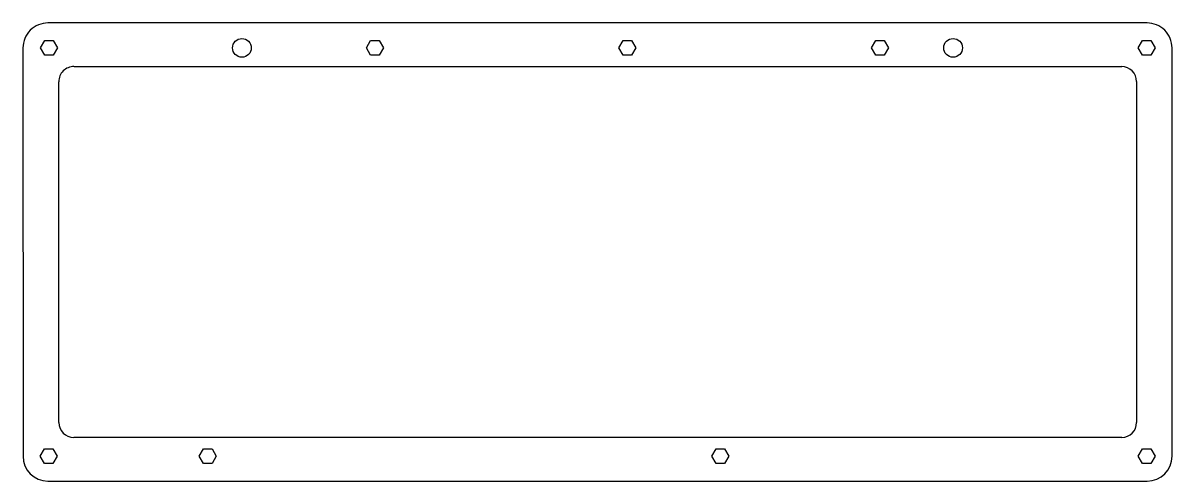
# Model space of a CAD drawing. Header units: millimetres. Extents: x -184 to 184, y -73 to 73.
import ezdxf

# ---------------------------------------------------------------- set-up
doc = ezdxf.new("R2010")
doc.units = ezdxf.units.MM
doc.layers.add('CUTOUTS', color=1, linetype='CONTINUOUS')
doc.layers.add('PERIMETER', color=5, linetype='CONTINUOUS')

msp = doc.modelspace()

# ---------------------------------------------------------------- linework, layer by layer
at = {"layer": 'CUTOUTS'}
for p, q in [((-178.55, 65.49), (-177.19, 67.84)), ((-177.19, 67.84), (-174.47, 67.84)), ((-174.47, 67.84), (-173.12, 65.49)), ((-74.09, 65.49), (-72.73, 67.84)), ((-72.73, 67.84), (-70.02, 67.84)), ((-70.02, 67.84), (-68.66, 65.49)), ((6.88, 65.49), (8.23, 67.84)), ((8.23, 67.84), (10.95, 67.84)), ((10.95, 67.84), (12.3, 65.49)), ((87.84, 65.49), (89.2, 67.84)), ((89.2, 67.84), (91.91, 67.84)), ((91.91, 67.84), (93.27, 65.49)), ((173.36, 65.49), (174.72, 67.84)), ((174.72, 67.84), (177.43, 67.84)), ((177.43, 67.84), (178.79, 65.49)), ((-177.19, 63.14), (-178.55, 65.49)), ((-174.47, 63.14), (-177.19, 63.14)), ((-173.12, 65.49), (-174.47, 63.14)), ((-72.73, 63.14), (-74.09, 65.49)), ((-70.02, 63.14), (-72.73, 63.14)), ((-68.66, 65.49), (-70.02, 63.14)), ((8.23, 63.14), (6.88, 65.49)), ((10.95, 63.14), (8.23, 63.14)), ((12.3, 65.49), (10.95, 63.14)), ((89.2, 63.14), (87.84, 65.49)), ((91.91, 63.14), (89.2, 63.14)), ((93.27, 65.49), (91.91, 63.14)), ((174.72, 63.14), (173.36, 65.49)), ((177.43, 63.14), (174.72, 63.14)), ((178.79, 65.49), (177.43, 63.14)), ((-167.83, 59.49), (168.07, 59.49)), ((-172.68, -54.74), (-172.68, 54.64)), ((172.82, 54.74), (172.82, -54.74)), ((-123.39, -59.49), (-167.93, -59.49)), ((139.01, -59.49), (-123.39, -59.49)), ((168.07, -59.49), (139.01, -59.49)), ((-178.64, -65.49), (-177.28, -63.14)), ((-177.28, -67.84), (-178.64, -65.49)), ((-177.28, -63.14), (-174.57, -63.14)), ((-174.57, -63.14), (-173.21, -65.49)), ((-173.21, -65.49), (-174.57, -67.84)), ((-127.66, -65.49), (-126.31, -63.14)), ((-126.31, -67.84), (-127.66, -65.49)), ((-126.31, -63.14), (-123.59, -63.14)), ((-123.59, -63.14), (-122.24, -65.49)), ((-122.24, -65.49), (-123.59, -67.84)), ((36.64, -65.49), (38, -63.14)), ((38, -67.84), (36.64, -65.49)), ((38, -63.14), (40.71, -63.14)), ((40.71, -63.14), (42.07, -65.49)), ((42.07, -65.49), (40.71, -67.84)), ((173.36, -65.49), (174.71, -63.14)), ((174.71, -67.84), (173.36, -65.49)), ((174.71, -63.14), (177.43, -63.14)), ((177.43, -63.14), (178.78, -65.49)), ((178.78, -65.49), (177.43, -67.84)), ((-174.57, -67.84), (-177.28, -67.84)), ((-123.59, -67.84), (-126.31, -67.84)), ((40.71, -67.84), (38, -67.84)), ((177.43, -67.84), (174.71, -67.84))]:
    msp.add_line(p, q, dxfattribs=at)
for centre in [(-114, 65.49), (114, 65.5)]:
    msp.add_circle(centre, 3, dxfattribs=at)
for centre, start, end in [((-167.93, 54.74), 88.836, 181.1515), ((168.07, 54.74), -0.0019, 90.0019), ((-167.93, -54.74), 179.989, 269.989), ((168.07, -54.74), 269.989, 359.989)]:
    msp.add_arc(centre, 4.75, start, end, dxfattribs=at)
at = {"layer": 'PERIMETER'}
for p, q in [((176.19, 73.49), (-176.19, 73.49)), ((-184.19, 65.49), (-184.18, -65.49)), ((184.19, -65.49), (184.19, 65.49)), ((-176.18, -73.49), (176.19, -73.49))]:
    msp.add_line(p, q, dxfattribs=at)
for centre, start, end in [((-176.19, 65.49), 90.0002, 180.0047), ((176.19, 65.49), 0, 90.0002), ((-176.18, -65.49), 180.0047, 270), ((176.19, -65.49), 270, 360)]:
    msp.add_arc(centre, 8, start, end, dxfattribs=at)

doc.saveas('drawing.dxf')
